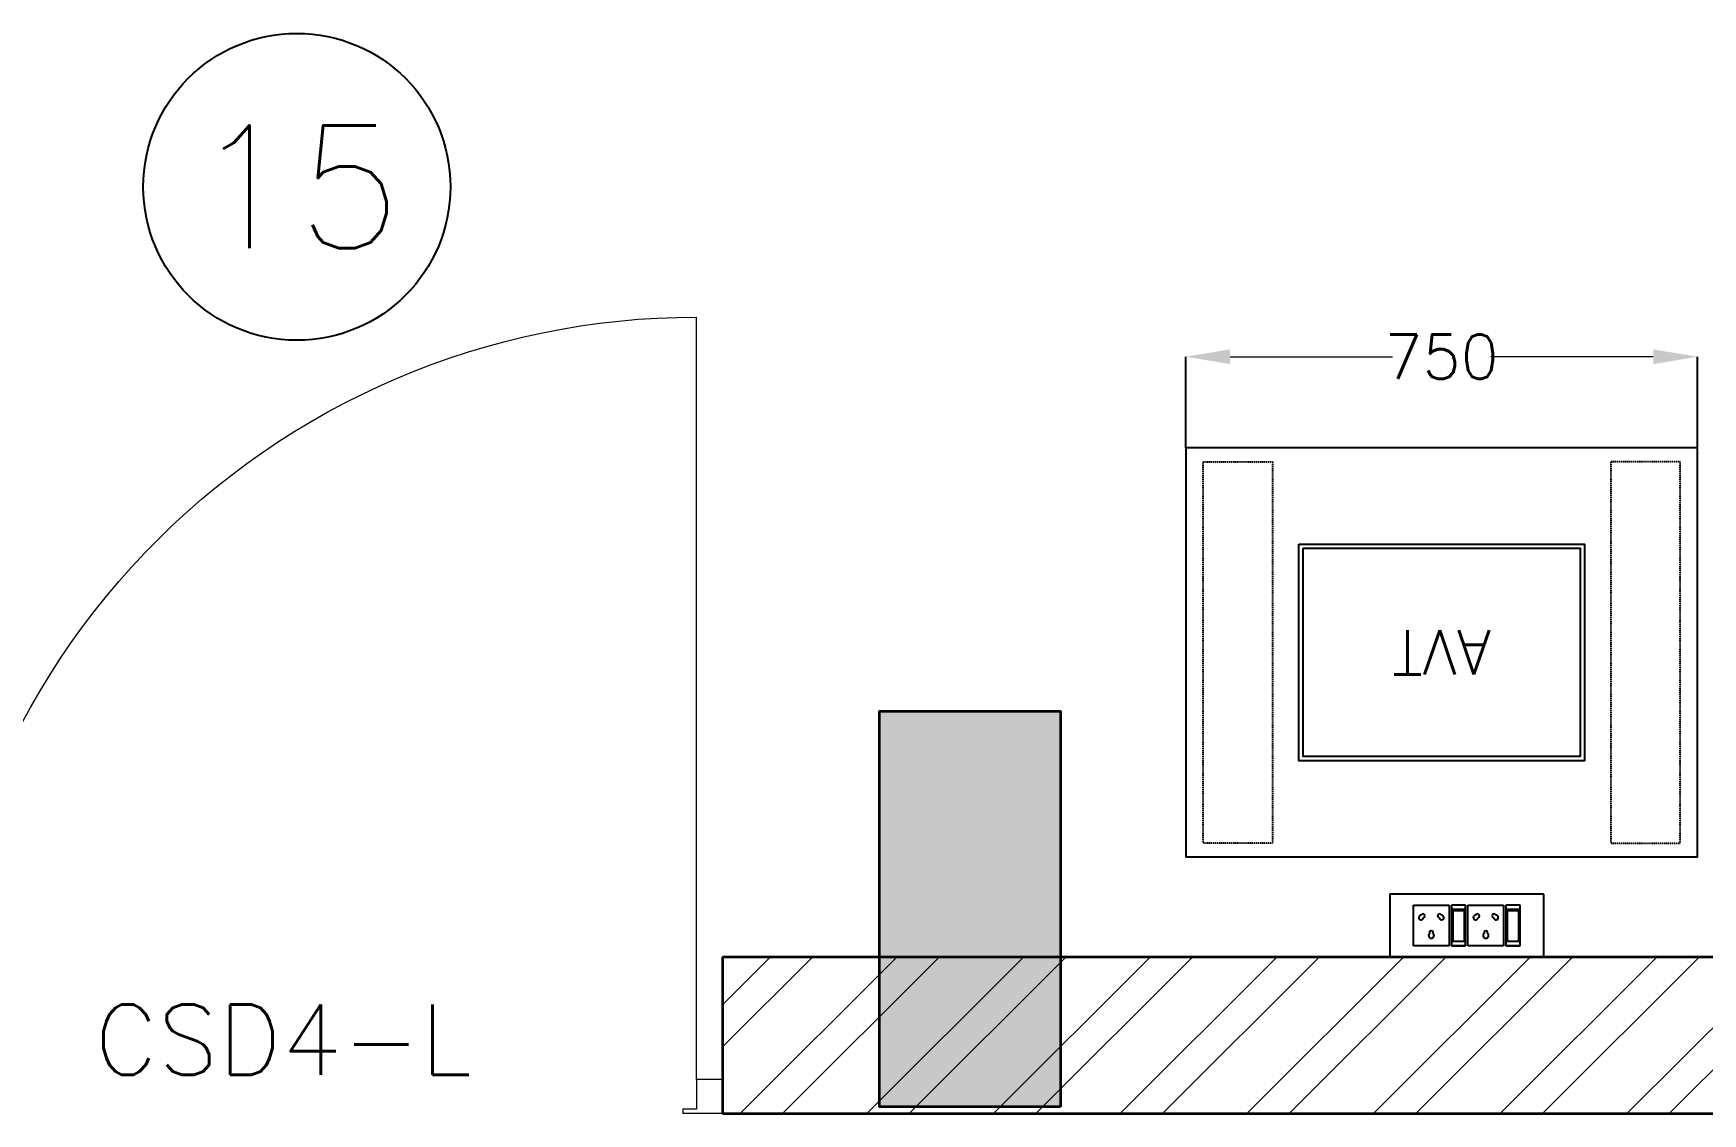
# Model space of a CAD drawing. Extents: x -52083 to 49512, y -145230 to 20224.
# Drawn here: x -37835 to -35389, y 8479 to 10063 of the extents above; entities that cross this region are included whole.
import ezdxf
from ezdxf.enums import TextEntityAlignment as Align

# ---------------------------------------------------------------- set-up
doc = ezdxf.new("R2010")
doc.units = 0
doc.header["$LTSCALE"] = 0.5
doc.header["$MEASUREMENT"] = 0
doc.header["$PDMODE"] = 32
doc.linetypes.add('HIDDEN', pattern=[0.375, 0.25, -0.125])
for name, color, linetype, lineweight in [('1200x2100 Door', 5, 'Continuous', 5), ('COL', 1, 'Continuous', 35), ('DIM', 3, 'Continuous', 5), ('Hatch-1', 8, 'Continuous', 5), ('Sa-Block Text', 7, 'Continuous', 18), ('wall-1', 7, 'Continuous', 35)]:
    doc.layers.add(name, color=color, linetype=linetype, lineweight=lineweight)
for name, color, linetype in [('SA-6MRP', 1, 'Continuous'), ('SA-FUR', 3, 'Continuous'), ('SA-Granite', 3, 'Continuous')]:
    doc.layers.add(name, color=color, linetype=linetype)
doc.styles.add('RomanS', font='romans.shx')
doc.styles.get("Standard").update_dxf_attribs({"font": 'romans.shx'})
doc.dimstyles.new('Sa-dim', dxfattribs={"dimtxt": 65, "dimasz": 65, "dimexe": 0, "dimexo": 0, "dimtad": 0, "dimdec": 0, "dimdsep": 46, "dimtxsty": 'Standard', "dimcen": 0, "dimclrd": 256, "dimclre": 7, "dimclrt": 1, "dimadec": 0, "dimazin": 0, "dimtfac": 1, "dimtdec": 0, "dimtmove": 0, "dimatfit": 3, "dimfxl": 1, "dimlwd": -1, "dimarcsym": 0})

# ---------------------------------------------------------------- blocks, each defined once
blk = doc.blocks.new('SD 1200x2100')
at = {"layer": '1200x2100 Door'}
for p, q in [((289771.1, 46661.9), (289771.1, 46711.8)), ((289771.1, 46711.8), (289829.5, 46711.8)), ((289771.1, 46661.9), (289771.1, 46711.8)), ((289809.4, 46661.9), (289809.4, 46705.1)), ((289809.4, 46705.1), (289829.5, 46705.1)), ((289829.5, 46705.1), (289829.5, 46711.8)), ((290971.1, 46711.8), (290912.7, 46711.8)), ((290912.7, 46705.1), (290912.7, 46711.8)), ((290932.8, 46705.1), (290912.7, 46705.1)), ((290932.8, 46661.9), (290932.8, 46705.1)), ((290971.1, 46661.9), (290971.1, 46711.8)), ((289771.1, 46661.9), (289809.4, 46661.9)), ((290971.1, 46661.9), (290932.8, 46661.9)), ((290932.8, 46661.9), (290932.8, 45543.9))]:
    blk.add_line(p, q, dxfattribs=at)
blk.add_arc((290932.8, 46661.9), 1118, 177.4426, 270, dxfattribs=at)
blk = doc.blocks.new('750 X 600 AVT')
at = {"color": 30, "linetype": 'HIDDEN'}
for points in [[(127, 20.4), (127, 579.6), (25.4, 579.6), (25.4, 20.4)], [(623, 20.4), (623, 579.6), (724.6, 579.6), (724.6, 20.4)]]:
    blk.add_lwpolyline(points, close=True, dxfattribs=at)
at = {"color": 30}
for points in [[(584.4, 141.1), (165.6, 141.1), (165.6, 458.9), (584.4, 458.9)], [(578.1, 147.4), (171.9, 147.4), (171.9, 452.6), (578.1, 452.6)]]:
    blk.add_lwpolyline(points, close=True, dxfattribs=at)
at = {"layer": 'SA-Granite', "color": 30}
blk.add_lwpolyline([(0, 0), (750, 0), (750, 600), (0, 600)], close=True, dxfattribs=at)
at = {"insert": (375, 300), "char_height": 65, "width": 175.432, "attachment_point": 5}
blk.add_mtext('{\\C7;AVT}', dxfattribs=at)
blk = doc.blocks.new('*D565')
at = {"layer": 'Defpoints', "color": 0, "transparency": 16777216}
for p in [(-36146.9, 9588.5), (-36146.9, 9455), (-35396.9, 9455)]:
    blk.add_point(p, dxfattribs=at)
at = {"layer": 'DIM', "color": 7, "lineweight": -2, "transparency": 16777216}
for p, q in [((-36146.9, 9455), (-36146.9, 9588.5)), ((-35396.9, 9455), (-35396.9, 9588.5))]:
    blk.add_line(p, q, dxfattribs=at)
at = {"layer": 'DIM', "transparency": 16777216}
for p, q in [((-36081.9, 9588.5), (-35843.9, 9588.5)), ((-35461.9, 9588.5), (-35699.8, 9588.5))]:
    blk.add_line(p, q, dxfattribs=at)
for points in [[(-36081.9, 9599.3), (-36081.9, 9577.6), (-36146.9, 9588.5)], [(-35461.9, 9599.3), (-35461.9, 9577.6), (-35396.9, 9588.5)]]:
    blk.add_solid(points, dxfattribs=at)
at = {"layer": 'DIM', "color": 1, "transparency": 16777216, "insert": (-35771.9, 9588.5), "char_height": 65, "attachment_point": 5}
blk.add_mtext('750', dxfattribs=at)
blk = doc.blocks.new('*U133')
at = {"ltscale": 300}
for p, q in [((-78.1, 29.8), (-78.1, -29.8)), ((-78.1, 29.8), (-78.1, -29.8)), ((-57.3, 29.8), (-78.1, 29.8)), ((-78.1, 29.8), (-57.3, 29.8)), ((-57.3, -29.8), (-57.3, 29.8)), ((-53.9, 29.8), (-1.7, 29.8)), ((-53.9, -29.8), (-53.9, 29.8)), ((-1.7, 29.8), (-1.7, -29.8)), ((1.7, 29.8), (1.7, -29.8)), ((1.7, 29.8), (1.7, -29.8)), ((22.5, 29.8), (1.7, 29.8)), ((1.7, 29.8), (22.5, 29.8)), ((22.5, -29.8), (22.5, 29.8)), ((25.9, -29.8), (25.9, 29.8)), ((25.9, 29.8), (78.1, 29.8)), ((78.1, 29.8), (78.1, -29.8)), ((-76.3, 23.3), (-76.3, -23.3)), ((-59.1, 23.3), (-76.3, 23.3)), ((-59.1, -23.3), (-59.1, 23.3)), ((3.5, 23.3), (3.5, -23.3)), ((20.7, 23.3), (3.5, 23.3)), ((20.7, -23.3), (20.7, 23.3)), ((-76.3, -21.2), (-59.1, -21.2)), ((-76.3, -23.3), (-59.1, -23.3)), ((3.5, -21.2), (20.7, -21.2)), ((3.5, -23.3), (20.7, -23.3)), ((-78.1, -29.8), (-57.3, -29.8)), ((-1.7, -29.8), (-53.9, -29.8)), ((1.7, -29.8), (22.5, -29.8)), ((78.1, -29.8), (25.9, -29.8))]:
    blk.add_line(p, q, dxfattribs=at)
blk.add_lwpolyline([(-113, -46), (113, -46), (113, 46), (-113, 46)], close=True, dxfattribs=at)
for centre, radius, start, end in [((-27.8, 14.7), 4.06, 307.1584, 232.8416), ((-27.8, 10.6), 2.59, 161.4031, 18.5969), ((52, 14.7), 4.06, 307.1584, 232.8416), ((52, 10.6), 2.59, 161.4031, 18.5969), ((-42.7, -11.6), 3.5, 5.2689, 272.51), ((-39.9, -14), 2.82, 202.6838, 75.0951), ((-15.7, -14), 2.82, 104.9049, 337.3162), ((-12.9, -11.6), 3.5, 267.49, 174.7311), ((37.1, -11.6), 3.5, 5.2689, 272.51), ((39.9, -14), 2.82, 202.6838, 75.0951), ((64.1, -14), 2.82, 104.9049, 337.3162), ((66.9, -11.6), 3.5, 267.49, 174.7311)]:
    blk.add_arc(centre, radius, start, end, dxfattribs=at)
at = {"layer": 'Sa-Block Text', "flags": 1}
for tag, p in [('PROJECTNAME', (102.4, 776)), ('FLOOR', (102.4, 686.5)), ('LABNAME', (102.4, 577)), ('ITEMNO:', (102.4, 479.7))]:
    blk.add_attdef(tag, text='', height=65, dxfattribs=at).set_placement(p, align=Align.MIDDLE_CENTER)
at = {"layer": 'Sa-Block Text'}
blk.add_attdef('CATALOGUE', text='', height=65, dxfattribs=at).set_placement((102.4, 360.5), align=Align.MIDDLE_CENTER)
blk = doc.blocks.new('A$C054a1436')
at = {"color": 1}
blk.add_circle((225, 225), 225, dxfattribs=at)
blk.add_attdef('T1', text='', height=180).set_placement((225, 225), align=Align.MIDDLE_CENTER)

msp = doc.modelspace()

# ---------------------------------------------------------------- hatches: boundary and pattern name
at = {"layer": 'COL'}
h = msp.add_hatch(color=256, dxfattribs=at)
h.dxf.hatch_style = 1
h.paths.add_polyline_path([(-36330.5, 9068.7), (-36595.5, 9068.7), (-36595.5, 8488.7), (-36330.5, 8488.7)])
at = {"layer": 'Hatch-1'}
h = msp.add_hatch(dxfattribs=at)
h.set_pattern_fill('ANSI32,_O', color=256, scale=350)
h.set_pattern_definition([(45, (5394.74, 2e-13), (-92.80777, 92.80777), []), (45, (5456.61, 2e-13), (-92.80777, 92.80777), [])])
h.paths.add_polyline_path([(-36825.5, 8708.7), (-32765.5, 8708.7), (-32765.5, 8478.7), (-36825.5, 8478.7)])

# ---------------------------------------------------------------- linework, layer by layer
at = {"layer": 'COL', "elevation": 2637.8}
msp.add_lwpolyline([(-36330.5, 8488.7), (-36595.5, 8488.7), (-36595.5, 9068.7), (-36330.5, 9068.7)], close=True, dxfattribs=at)
at = {"layer": 'Hatch-1', "elevation": 2637.8}
msp.add_lwpolyline([(-36825.5, 8708.7), (-32765.5, 8708.7), (-32765.5, 8478.7), (-36825.5, 8478.7)], close=True, dxfattribs=at)
msp.add_lwpolyline([(-36825.5, 8708.7), (-32765.5, 8708.7), (-32765.5, 8478.7), (-36825.5, 8478.7)], close=True, dxfattribs=at)
at = {"layer": 'SA-FUR', "color": 7, "elevation": 2637.8}
msp.add_lwpolyline([(-35396.9, 9455), (-36146.9, 9455), (-36146.9, 8855), (-35396.9, 8855)], close=True, dxfattribs=at)
at = {"layer": 'wall-1'}
for p, q in [((-36825.5, 8708.7, 2637.8), (-33275.5, 8708.7, 2637.8)), ((-36825.5, 8708.7, 2637.8), (-36825.5, 8478.7, 2637.8)), ((-36825.5, 8478.7, 2637.8), (-33275.5, 8478.7, 2637.8))]:
    msp.add_line(p, q, dxfattribs=at)

# ---------------------------------------------------------------- block references
ref = msp.add_blockref('A$C054a1436', (-37674.3, 9612.6, 2637.8))
ref.add_attrib('T1', '15', dxfattribs={"color": 1, "height": 180}).set_placement((-37449.3, 9837.6, 2637.8), align=Align.MIDDLE_CENTER)
at = {"layer": '1200x2100 Door', "xscale": -1, "rotation": 180}
msp.add_blockref('SD 1200x2100', (-327796.6, 55190.5, 2637.8), dxfattribs=at)
at = {"layer": 'SA-6MRP', "color": 7, "rotation": 180}
msp.add_blockref('*U133', (-35735, 8754.7, 2637.8), dxfattribs=at)
at = {"layer": 'SA-Granite', "rotation": 180}
msp.add_blockref('750 X 600 AVT', (-35396.9, 9455, 2637.8), dxfattribs=at)

# ---------------------------------------------------------------- texts
at = {"layer": '1200x2100 Door', "color": 0, "style": 'RomanS'}
msp.add_text('CSD4-L', height=103.23, dxfattribs=at).set_placement((-37746, 8535.7, 2637.8))

# ---------------------------------------------------------------- dimensions: what is measured, and where the dimension line sits
at = {"layer": 'DIM', "color": 7}
dim = msp.add_linear_dim(base=(-36146.9, 9588.5, 2637.8), p1=(-35396.9, 9455, 2637.8), p2=(-36146.9, 9455, 2637.8), angle=180, dimstyle='Sa-dim', dxfattribs=at)
dim.commit()
dim.dimension.update_dxf_attribs({"geometry": '*D565', "text_midpoint": (-35771.9, 9588.5, 2637.8)})

doc.saveas('drawing.dxf')
